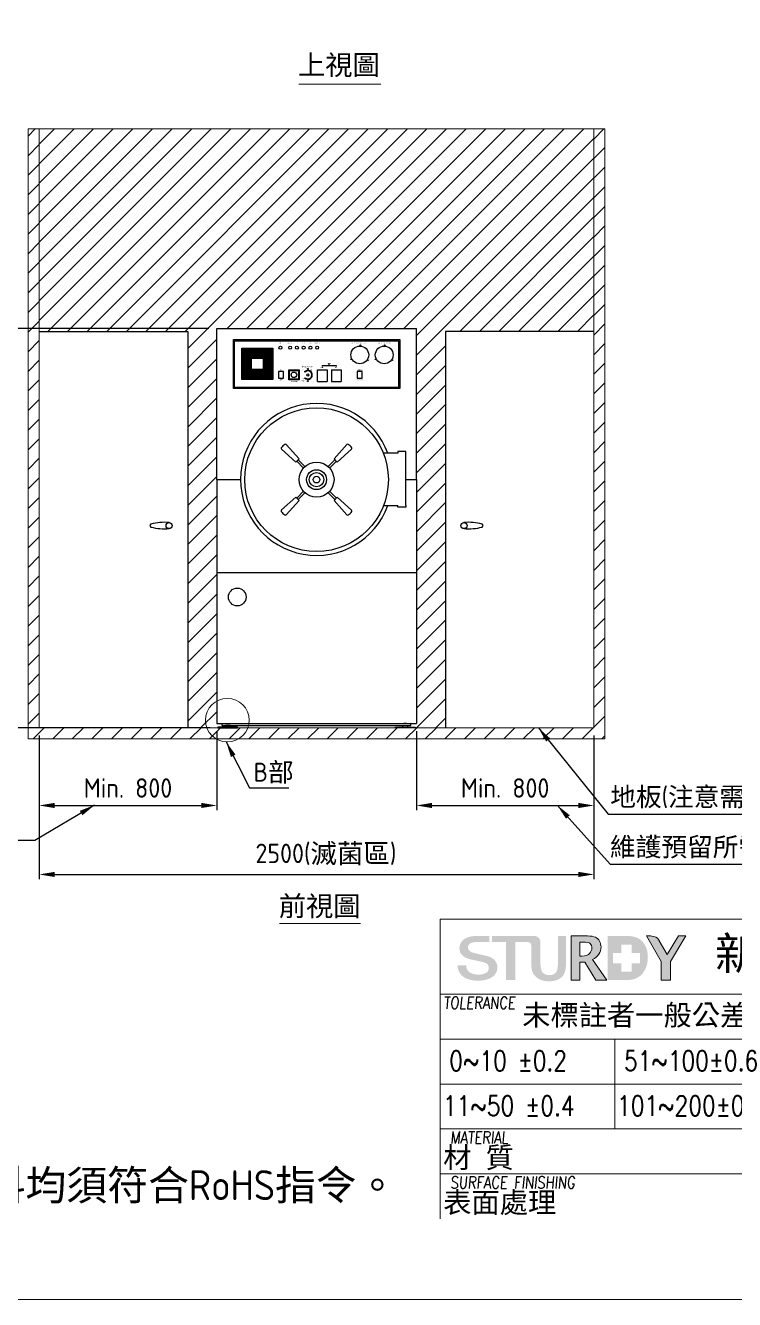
# Model space of a CAD drawing. Header units: millimetres. Extents: x -189900 to -176715, y -7867 to 1403.
# Drawn here: x -184754 to -181558, y -7867 to -2124 of the extents above; entities that cross this region are included whole.
import ezdxf

# ---------------------------------------------------------------- set-up
doc = ezdxf.new("R2010")
doc.units = ezdxf.units.MM
doc.header["$MEASUREMENT"] = 0
doc.linetypes.add('HIDDEN', pattern=[9.525, 6.35, -3.175])
doc.layers.get('0').update_dxf_attribs({"lineweight": 25})
for name, color, linetype, lineweight in [('D', 3, 'Continuous', 13), ('F', 7, 'Continuous', 15), ('H', 2, 'HIDDEN', 15), ('S', 4, 'Continuous', 15)]:
    doc.layers.add(name, color=color, linetype=linetype, lineweight=lineweight)
doc.styles.get("Standard").update_dxf_attribs({"font": 'KAIU.TTF'})
doc.styles.add('STU25', font='isocp2.shx')
doc.styles.add('Text', font='romans.shx', dxfattribs={"width": 0.8, "oblique": 10})
doc.dimstyles.new('STU25', dxfattribs={"dimscale": 35, "dimtxt": 2.5, "dimasz": 2, "dimexe": 0.6, "dimexo": 1, "dimgap": 1, "dimtad": 1, "dimdsep": 46, "dimtxsty": 'STU25', "dimcen": 2, "dimazin": 2, "dimtfac": 1, "dimtmove": 0, "dimatfit": 3, "dimfxl": 0, "dimtolj": 1, "dimtzin": 0, "dimarcsym": 0})
doc.dimstyles.new('STU25$7', dxfattribs={"dimscale": 35, "dimtxt": 2.5, "dimasz": 2, "dimexe": 1.25, "dimexo": 0.625, "dimgap": 1, "dimtad": 0, "dimdec": 4, "dimdsep": 46, "dimtxsty": 'STU25', "dimcen": 2.5, "dimazin": 2, "dimtfac": 1, "dimtdec": 4, "dimtmove": 0, "dimatfit": 3, "dimfxl": 0, "dimtolj": 1, "dimtzin": 0, "dimarcsym": 0})

# ---------------------------------------------------------------- blocks, each defined once
blk = doc.blocks.new('*D3')
at = {"layer": 'D', "color": 0, "lineweight": -2}
for p, q in [((-184691.8, -5325), (-184691.8, -5971.9)), ((-182191.8, -5325), (-182191.8, -5971.9)), ((-184621.8, -5950.9), (-182261.8, -5950.9))]:
    blk.add_line(p, q, dxfattribs=at)
at = {"layer": 'D', "color": 0}
for points in [[(-184621.8, -5939.2), (-184621.8, -5962.5), (-184691.8, -5950.9)], [(-182261.8, -5962.5), (-182261.8, -5939.2), (-182191.8, -5950.9)]]:
    blk.add_solid(points, dxfattribs=at)
at = {"layer": 'Defpoints', "color": 0}
for p in [(-184691.8, -5290), (-182191.8, -5290), (-182191.8, -5950.9)]:
    blk.add_point(p, dxfattribs=at)
at = {"layer": 'D', "color": 0, "insert": (-183399.4, -5860.8), "char_height": 87.5, "attachment_point": 5, "style": 'STU25'}
blk.add_mtext('\\A1;2500({\\f標楷體|b0|i0|c136|p65;滅菌區})', dxfattribs=at)
blk = doc.blocks.new('*D5')
at = {"layer": 'D', "color": 0, "lineweight": -2}
for p, q in [((-184691.8, -5325), (-184691.8, -5661)), ((-183891.8, -5305), (-183891.8, -5661)), ((-184621.8, -5640), (-183961.8, -5640))]:
    blk.add_line(p, q, dxfattribs=at)
at = {"layer": 'D', "color": 0}
for points in [[(-184621.8, -5628.3), (-184621.8, -5651.6), (-184691.8, -5640)], [(-183961.8, -5651.6), (-183961.8, -5628.3), (-183891.8, -5640)]]:
    blk.add_solid(points, dxfattribs=at)
at = {"layer": 'Defpoints', "color": 0}
for p in [(-183891.8, -5270), (-184691.8, -5290), (-183891.8, -5640)]:
    blk.add_point(p, dxfattribs=at)
at = {"layer": 'D', "color": 0, "insert": (-184291.8, -5561.2), "char_height": 87.5, "attachment_point": 5, "style": 'STU25'}
blk.add_mtext('\\A1;Min. 800', dxfattribs=at)
blk = doc.blocks.new('*D6')
at = {"layer": 'D', "color": 0, "lineweight": -2}
for p, q in [((-182991.8, -5305), (-182991.8, -5661)), ((-182191.8, -5325), (-182191.8, -5661)), ((-182921.8, -5640), (-182261.8, -5640))]:
    blk.add_line(p, q, dxfattribs=at)
at = {"layer": 'D', "color": 0}
for points in [[(-182921.8, -5628.3), (-182921.8, -5651.6), (-182991.8, -5640)], [(-182261.8, -5651.6), (-182261.8, -5628.3), (-182191.8, -5640)]]:
    blk.add_solid(points, dxfattribs=at)
at = {"layer": 'Defpoints', "color": 0}
for p in [(-182991.8, -5270), (-182191.8, -5290), (-182191.8, -5640)]:
    blk.add_point(p, dxfattribs=at)
at = {"layer": 'D', "color": 0, "insert": (-182591.8, -5561.2), "char_height": 87.5, "attachment_point": 5, "style": 'STU25'}
blk.add_mtext('\\A1;Min. 800', dxfattribs=at)
blk = doc.blocks.new('*D7')
at = {"layer": 'D', "color": 0, "lineweight": -2}
for p, q in [((-183926.8, -3490), (-184894.9, -3490)), ((-184873.9, -3560), (-184873.9, -5220)), ((-183921.3, -5290), (-184894.9, -5290))]:
    blk.add_line(p, q, dxfattribs=at)
at = {"layer": 'D', "color": 0}
for points in [[(-184862.3, -3560), (-184885.6, -3560), (-184873.9, -3490)], [(-184885.6, -5220), (-184862.3, -5220), (-184873.9, -5290)]]:
    blk.add_solid(points, dxfattribs=at)
at = {"layer": 'Defpoints', "color": 0}
for p in [(-183891.8, -3490), (-184873.9, -5290), (-183886.3, -5290)]:
    blk.add_point(p, dxfattribs=at)
at = {"layer": 'D', "color": 0, "insert": (-184952.7, -4390), "char_height": 87.5, "attachment_point": 5, "rotation": 90, "style": 'STU25'}
blk.add_mtext('\\A1;1800', dxfattribs=at)
blk = doc.blocks.new('新駿LOGO')
at = {"layer": 'F'}
h = blk.add_hatch(color=256, dxfattribs=at)
edge = h.paths.add_edge_path()
edge.add_spline(control_points=[(-529.05, -442.14), (-529.05, -442.31), (-529.02, -442.45), (-528.95, -442.56), (-528.89, -442.68), (-528.8, -442.78), (-528.69, -442.85), (-528.57, -442.93), (-528.44, -442.98), (-528.29, -443.01), (-528.15, -443.05), (-527.99, -443.07), (-527.81, -443.07), (-527.62, -443.07), (-527.47, -443.05), (-527.33, -443.01), (-527.2, -442.97), (-527.09, -442.92), (-527.01, -442.86), (-526.93, -442.8), (-526.87, -442.73), (-526.83, -442.65), (-526.8, -442.57), (-526.78, -442.49), (-526.78, -442.41), (-526.78, -442.25), (-526.82, -442.13), (-526.91, -442.05), (-526.99, -441.97), (-527.08, -441.91), (-527.18, -441.88), (-527.36, -441.83), (-527.56, -441.77), (-527.79, -441.72), (-528.02, -441.67), (-528.3, -441.61), (-528.64, -441.53), (-528.85, -441.48), (-529.02, -441.41), (-529.16, -441.34), (-529.3, -441.26), (-529.41, -441.17), (-529.5, -441.07), (-529.58, -440.98), (-529.64, -440.87), (-529.67, -440.77), (-529.7, -440.66), (-529.72, -440.55), (-529.72, -440.43), (-529.72, -440.22), (-529.67, -440.03), (-529.57, -439.87), (-529.46, -439.71), (-529.33, -439.58), (-529.16, -439.47), (-528.99, -439.37), (-528.85, -439.31), (-528.64, -439.26), (-528.43, -439.21), (-528.13, -439.2), (-527.91, -439.2), (-527.66, -439.2), (-526.73, -439.2), (-526.73, -439.2), (-526.73, -439.2), (-526.73, -439.81), (-526.73, -439.81), (-526.73, -439.81), (-528.14, -439.8), (-528.28, -439.83), (-528.39, -439.85), (-528.48, -439.86), (-528.56, -439.9), (-528.65, -439.94), (-528.72, -440), (-528.78, -440.07), (-528.84, -440.14), (-528.87, -440.23), (-528.87, -440.34), (-528.87, -440.5), (-528.81, -440.62), (-528.7, -440.7), (-528.6, -440.79), (-528.46, -440.85), (-528.28, -440.9), (-528.27, -440.9), (-528.19, -440.92), (-528.07, -440.95), (-527.94, -440.98), (-527.8, -441.01), (-527.65, -441.05), (-527.49, -441.09), (-527.34, -441.12), (-527.19, -441.16), (-527.04, -441.19), (-526.94, -441.21), (-526.87, -441.23), (-526.71, -441.27), (-526.58, -441.34), (-526.46, -441.41), (-526.34, -441.49), (-526.24, -441.58), (-526.16, -441.67), (-526.08, -441.77), (-526.02, -441.88), (-525.98, -441.99), (-525.94, -442.1), (-525.92, -442.22), (-525.92, -442.33), (-525.92, -442.57), (-525.98, -442.78), (-526.09, -442.95), (-526.2, -443.12), (-526.35, -443.26), (-526.53, -443.37), (-526.71, -443.48), (-526.92, -443.55), (-527.15, -443.61), (-527.39, -443.66), (-527.62, -443.68), (-527.87, -443.68), (-528.14, -443.68), (-528.41, -443.65), (-528.65, -443.59), (-528.9, -443.53), (-529.11, -443.44), (-529.3, -443.31), (-529.48, -443.19), (-529.63, -443.03), (-529.74, -442.83), (-529.84, -442.64), (-529.9, -442.41), (-529.91, -442.14), (-529.91, -442.14), (-529.05, -442.14), (-529.05, -442.14)], knot_values=[0, 0, 0, 0, 1, 1, 1, 2, 2, 2, 3, 3, 3, 4, 4, 4, 5, 5, 5, 6, 6, 6, 7, 7, 7, 8, 8, 8, 9, 9, 9, 10, 10, 10, 11, 11, 11, 12, 12, 12, 13, 13, 13, 14, 14, 14, 15, 15, 15, 16, 16, 16, 17, 17, 17, 18, 18, 18, 19, 19, 19, 20, 20, 20, 21, 21, 21, 22, 22, 22, 23, 23, 23, 24, 24, 24, 25, 25, 25, 26, 26, 26, 27, 27, 27, 28, 28, 28, 29, 29, 29, 30, 30, 30, 31, 31, 31, 32, 32, 32, 33, 33, 33, 34, 34, 34, 35, 35, 35, 36, 36, 36, 37, 37, 37, 38, 38, 38, 39, 39, 39, 40, 40, 40, 41, 41, 41, 42, 42, 42, 43, 43, 43, 44, 44, 44, 45, 45, 45, 45], degree=3, periodic=0)
edge = h.paths.add_edge_path()
edge.add_spline(control_points=[(-522.53, -440.14), (-522.54, -440.04), (-522.57, -439.94), (-522.63, -439.9), (-522.77, -439.79), (-522.9, -439.81), (-522.9, -439.81), (-522.9, -439.81), (-523.02, -439.81), (-523.02, -439.81), (-523.02, -439.81), (-524.14, -439.81), (-524.14, -439.81), (-524.14, -439.81), (-524.14, -443.62), (-524.14, -443.62), (-524.14, -443.62), (-525.06, -443.62), (-525.06, -443.62), (-525.06, -443.62), (-525.06, -439.81), (-525.06, -439.81), (-525.06, -439.81), (-526.47, -439.81), (-526.47, -439.81), (-526.47, -439.81), (-526.47, -439.2), (-526.47, -439.2), (-526.47, -439.2), (-522.39, -439.2), (-522.39, -439.2)], knot_values=[5.578051, 5.578051, 5.578051, 5.578051, 6, 6, 6, 7, 7, 7, 8, 8, 8, 9, 9, 9, 10, 10, 10, 11, 11, 11, 12, 12, 12, 13, 13, 13, 14, 14, 14, 15, 15, 15, 15], degree=3, periodic=0)
edge.add_spline(control_points=[(-522.4, -439.2), (-522.31, -439.2), (-522.22, -439.2), (-522.22, -439.2), (-522.22, -439.2), (-521.96, -439.19), (-521.76, -439.41), (-521.58, -439.61), (-521.61, -439.85), (-521.61, -439.85), (-521.61, -439.85), (-521.61, -441.92), (-521.61, -441.92), (-521.61, -442.41), (-521.52, -442.73), (-521.36, -442.89), (-521.19, -443.05), (-520.97, -443.13), (-520.71, -443.13), (-520.45, -443.13), (-520.24, -443.05), (-520.09, -442.89), (-519.93, -442.74), (-519.86, -442.43), (-519.86, -441.98), (-519.86, -441.98), (-519.86, -439.2), (-519.86, -439.2), (-519.86, -439.2), (-519.05, -439.2), (-519.05, -439.2), (-519.05, -439.2), (-519.05, -441.92), (-519.05, -441.92), (-519.05, -442.43), (-519.12, -442.8), (-519.25, -443.02), (-519.38, -443.24), (-519.56, -443.42), (-519.8, -443.54), (-520.05, -443.67), (-520.35, -443.74), (-520.73, -443.74), (-521.09, -443.74), (-521.41, -443.68), (-521.67, -443.56), (-521.93, -443.44), (-522.14, -443.26), (-522.3, -443.03), (-522.45, -442.8), (-522.53, -442.42), (-522.53, -441.91), (-522.53, -441.91), (-522.53, -440.92), (-522.53, -440.14)], knot_values=[0.44538, 0.44538, 0.44538, 0.44538, 1, 1, 1, 2, 2, 2, 3, 3, 3, 4, 4, 4, 5, 5, 5, 6, 6, 6, 7, 7, 7, 8, 8, 8, 9, 9, 9, 10, 10, 10, 11, 11, 11, 12, 12, 12, 13, 13, 13, 14, 14, 14, 15, 15, 15, 16, 16, 16, 17, 17, 17, 17.603917, 17.603917, 17.603917, 17.603917], degree=3, periodic=0)
h = blk.add_hatch(color=256, dxfattribs=at)
edge = h.paths.add_edge_path()
edge.add_spline(control_points=[(-526.47, -439.2), (-526.47, -439.2), (-526.47, -439.81), (-526.47, -439.81)], knot_values=[-14, -14, -14, -14, -13, -13, -13, -13], degree=3, periodic=0)
edge.add_spline(control_points=[(-526.47, -439.81), (-526.47, -439.81), (-525.06, -439.81), (-525.06, -439.81)], knot_values=[-13, -13, -13, -13, -12, -12, -12, -12], degree=3, periodic=0)
edge.add_spline(control_points=[(-525.06, -439.81), (-525.06, -439.81), (-525.06, -443.62), (-525.06, -443.62)], knot_values=[-12, -12, -12, -12, -11, -11, -11, -11], degree=3, periodic=0)
edge.add_spline(control_points=[(-525.06, -443.62), (-525.06, -443.62), (-524.14, -443.62), (-524.14, -443.62)], knot_values=[-11, -11, -11, -11, -10, -10, -10, -10], degree=3, periodic=0)
edge.add_spline(control_points=[(-524.14, -443.62), (-524.14, -443.62), (-524.14, -439.81), (-524.14, -439.81)], knot_values=[-10, -10, -10, -10, -9, -9, -9, -9], degree=3, periodic=0)
edge.add_spline(control_points=[(-524.14, -439.81), (-524.14, -439.81), (-523.02, -439.81), (-523.02, -439.81)], knot_values=[-9, -9, -9, -9, -8, -8, -8, -8], degree=3, periodic=0)
edge.add_spline(control_points=[(-523.02, -439.81), (-523.02, -439.81), (-522.9, -439.81), (-522.9, -439.81)], knot_values=[-8, -8, -8, -8, -7, -7, -7, -7], degree=3, periodic=0)
edge.add_spline(control_points=[(-522.9, -439.81), (-522.9, -439.81), (-522.77, -439.79), (-522.63, -439.9)], knot_values=[-7, -7, -7, -7, -6, -6, -6, -6], degree=3, periodic=0)
edge.add_spline(control_points=[(-522.63, -439.9), (-522.57, -439.94), (-522.54, -440.04), (-522.53, -440.14)], knot_values=[-6, -6, -6, -6, -5.578051, -5.578051, -5.578051, -5.578051], degree=3, periodic=0)
edge.add_spline(control_points=[(-522.53, -440.14), (-522.53, -440.92), (-522.53, -441.91), (-522.53, -441.91)], knot_values=[-17.603917, -17.603917, -17.603917, -17.603917, -17, -17, -17, -17], degree=3, periodic=0)
edge.add_spline(control_points=[(-522.53, -441.91), (-522.53, -442.42), (-522.45, -442.8), (-522.3, -443.03)], knot_values=[-17, -17, -17, -17, -16, -16, -16, -16], degree=3, periodic=0)
edge.add_spline(control_points=[(-522.3, -443.03), (-522.14, -443.26), (-521.93, -443.44), (-521.67, -443.56)], knot_values=[-16, -16, -16, -16, -15, -15, -15, -15], degree=3, periodic=0)
edge.add_spline(control_points=[(-521.67, -443.56), (-521.41, -443.68), (-521.09, -443.74), (-520.73, -443.74)], knot_values=[-15, -15, -15, -15, -14, -14, -14, -14], degree=3, periodic=0)
edge.add_spline(control_points=[(-520.73, -443.74), (-520.35, -443.74), (-520.05, -443.67), (-519.8, -443.54)], knot_values=[-14, -14, -14, -14, -13, -13, -13, -13], degree=3, periodic=0)
edge.add_spline(control_points=[(-519.8, -443.54), (-519.56, -443.42), (-519.38, -443.24), (-519.25, -443.02)], knot_values=[-13, -13, -13, -13, -12, -12, -12, -12], degree=3, periodic=0)
edge.add_spline(control_points=[(-519.25, -443.02), (-519.12, -442.8), (-519.05, -442.43), (-519.05, -441.92)], knot_values=[-12, -12, -12, -12, -11, -11, -11, -11], degree=3, periodic=0)
edge.add_spline(control_points=[(-519.05, -441.92), (-519.05, -441.92), (-519.05, -439.2), (-519.05, -439.2)], knot_values=[-11, -11, -11, -11, -10, -10, -10, -10], degree=3, periodic=0)
edge.add_spline(control_points=[(-519.05, -439.2), (-519.05, -439.2), (-519.86, -439.2), (-519.86, -439.2)], knot_values=[-10, -10, -10, -10, -9, -9, -9, -9], degree=3, periodic=0)
edge.add_spline(control_points=[(-519.86, -439.2), (-519.86, -439.2), (-519.86, -441.98), (-519.86, -441.98)], knot_values=[-9, -9, -9, -9, -8, -8, -8, -8], degree=3, periodic=0)
edge.add_spline(control_points=[(-519.86, -441.98), (-519.86, -442.43), (-519.93, -442.74), (-520.09, -442.89)], knot_values=[-8, -8, -8, -8, -7, -7, -7, -7], degree=3, periodic=0)
edge.add_spline(control_points=[(-520.09, -442.89), (-520.24, -443.05), (-520.45, -443.13), (-520.71, -443.13)], knot_values=[-7, -7, -7, -7, -6, -6, -6, -6], degree=3, periodic=0)
edge.add_spline(control_points=[(-520.71, -443.13), (-520.97, -443.13), (-521.19, -443.05), (-521.36, -442.89)], knot_values=[-6, -6, -6, -6, -5, -5, -5, -5], degree=3, periodic=0)
edge.add_spline(control_points=[(-521.36, -442.89), (-521.52, -442.73), (-521.61, -442.41), (-521.61, -441.92)], knot_values=[-5, -5, -5, -5, -4, -4, -4, -4], degree=3, periodic=0)
edge.add_spline(control_points=[(-521.61, -441.92), (-521.61, -441.92), (-521.61, -439.85), (-521.61, -439.85)], knot_values=[-4, -4, -4, -4, -3, -3, -3, -3], degree=3, periodic=0)
edge.add_spline(control_points=[(-521.61, -439.85), (-521.61, -439.85), (-521.61, -439.85), (-521.61, -439.85)], knot_values=[-3, -3, -3, -3, -2.999949, -2.999949, -2.999949, -2.999949], degree=3, periodic=0)
edge.add_spline(control_points=[(-521.61, -439.85), (-521.61, -439.85), (-521.58, -439.61), (-521.76, -439.41)], knot_values=[-2.999949, -2.999949, -2.999949, -2.999949, -2, -2, -2, -2], degree=3, periodic=0)
edge.add_spline(control_points=[(-521.76, -439.41), (-521.96, -439.19), (-522.22, -439.2), (-522.22, -439.2)], knot_values=[-2, -2, -2, -2, -1, -1, -1, -1], degree=3, periodic=0)
edge.add_spline(control_points=[(-522.22, -439.2), (-522.22, -439.2), (-526.47, -439.2), (-526.47, -439.2)], knot_values=[-15, -15, -15, -15, -14, -14, -14, -14], degree=3, periodic=0)
h = blk.add_hatch(color=256, dxfattribs=at)
edge = h.paths.add_edge_path()
edge.add_spline(control_points=[(-518.54, -443.62), (-518.54, -443.62), (-518.54, -439.2), (-518.54, -439.2), (-518.54, -439.2), (-516.88, -439.2), (-516.88, -439.2), (-516.55, -439.2), (-516.29, -439.25), (-516.11, -439.33), (-515.93, -439.41), (-515.79, -439.54), (-515.69, -439.72), (-515.59, -439.89), (-515.54, -440.08), (-515.54, -440.3), (-515.54, -440.56), (-515.61, -440.8), (-515.76, -441.03), (-515.91, -441.26), (-516.12, -441.44), (-516.39, -441.56), (-516.39, -441.56), (-514.95, -443.62), (-514.95, -443.62), (-514.95, -443.62), (-516.07, -443.62), (-516.07, -443.62), (-516.07, -443.62), (-517.17, -441.81), (-517.17, -441.81), (-517.17, -441.81), (-517.67, -441.81), (-517.67, -441.81), (-517.67, -441.81), (-517.67, -443.62), (-517.67, -443.62), (-517.67, -443.62), (-518.54, -443.62), (-518.54, -443.62)], knot_values=[0, 0, 0, 0, 1, 1, 1, 2, 2, 2, 3, 3, 3, 4, 4, 4, 5, 5, 5, 6, 6, 6, 7, 7, 7, 8, 8, 8, 9, 9, 9, 10, 10, 10, 11, 11, 11, 12, 12, 12, 13, 13, 13, 13], degree=3, periodic=1)
edge = h.paths.add_edge_path(flags=16)
edge.add_spline(control_points=[(-517.67, -441.21), (-517.67, -441.21), (-517.46, -441.21), (-517.46, -441.21), (-517.08, -441.21), (-516.82, -441.13), (-516.68, -440.96), (-516.53, -440.8), (-516.46, -440.61), (-516.46, -440.4), (-516.46, -440.22), (-516.52, -440.08), (-516.63, -439.97), (-516.75, -439.86), (-516.99, -439.81), (-517.35, -439.81), (-517.35, -439.81), (-517.67, -439.81), (-517.67, -439.81), (-517.67, -439.81), (-517.67, -441.21), (-517.67, -441.21)], knot_values=[0, 0, 0, 0, 1, 1, 1, 2, 2, 2, 3, 3, 3, 4, 4, 4, 5, 5, 5, 6, 6, 6, 7, 7, 7, 7], degree=3, periodic=1)
h = blk.add_hatch(color=256, dxfattribs=at)
edge = h.paths.add_edge_path()
edge.add_spline(control_points=[(-514.87, -443.62), (-514.87, -443.62), (-513.05, -443.62), (-513.05, -443.62)], knot_values=[-9, -9, -9, -9, -8, -8, -8, -8], degree=3, periodic=0)
edge.add_spline(control_points=[(-513.05, -443.62), (-512.51, -443.62), (-512.09, -443.52), (-511.79, -443.32)], knot_values=[-8, -8, -8, -8, -7, -7, -7, -7], degree=3, periodic=0)
edge.add_spline(control_points=[(-511.79, -443.32), (-511.48, -443.12), (-511.25, -442.85), (-511.09, -442.5)], knot_values=[-7, -7, -7, -7, -6, -6, -6, -6], degree=3, periodic=0)
edge.add_spline(control_points=[(-511.09, -442.5), (-510.93, -442.15), (-510.85, -441.76), (-510.85, -441.32)], knot_values=[-6, -6, -6, -6, -5, -5, -5, -5], degree=3, periodic=0)
edge.add_spline(control_points=[(-510.85, -441.32), (-510.85, -440.87), (-510.93, -440.49), (-511.1, -440.17)], knot_values=[-5, -5, -5, -5, -4, -4, -4, -4], degree=3, periodic=0)
edge.add_spline(control_points=[(-511.1, -440.17), (-511.27, -439.85), (-511.49, -439.61), (-511.78, -439.45)], knot_values=[-4, -4, -4, -4, -3, -3, -3, -3], degree=3, periodic=0)
edge.add_spline(control_points=[(-511.78, -439.45), (-512.06, -439.29), (-512.46, -439.2), (-512.97, -439.2)], knot_values=[-3, -3, -3, -3, -2, -2, -2, -2], degree=3, periodic=0)
edge.add_spline(control_points=[(-512.97, -439.2), (-512.97, -439.2), (-514.87, -439.2), (-514.87, -439.2)], knot_values=[-2, -2, -2, -2, -1, -1, -1, -1], degree=3, periodic=0)
edge.add_spline(control_points=[(-514.87, -439.2), (-514.87, -439.2), (-514.87, -443.62), (-514.87, -443.62)], knot_values=[-1, -1, -1, -1, 0, 0, 0, 0], degree=3, periodic=0)
h.paths.add_polyline_path([(-514.34, -441.95), (-514.34, -440.92), (-513.51, -440.92), (-513.51, -440.07), (-512.48, -440.07), (-512.48, -440.92), (-511.64, -440.92), (-511.64, -441.95), (-512.48, -441.95), (-512.48, -442.77), (-513.51, -442.77), (-513.51, -441.95)], flags=16)
h = blk.add_hatch(color=256, dxfattribs=at)
edge = h.paths.add_edge_path()
edge.add_spline(control_points=[(-509.51, -443.62), (-509.51, -443.62), (-509.51, -441.77), (-509.51, -441.77), (-509.51, -441.77), (-511, -439.2), (-511, -439.2), (-511, -439.2), (-510.64, -439.2), (-510.64, -439.2), (-510.64, -439.2), (-510.3, -439.19), (-510.04, -439.32), (-509.79, -439.45), (-509.71, -439.68), (-509.71, -439.68), (-509.71, -439.68), (-508.9, -441.07), (-508.9, -441.07), (-508.9, -441.07), (-507.78, -439.2), (-507.78, -439.2), (-507.78, -439.2), (-507.05, -439.2), (-507.05, -439.2), (-507.05, -439.2), (-508.59, -441.77), (-508.59, -441.77), (-508.59, -441.77), (-508.59, -443.62), (-508.59, -443.62), (-508.59, -443.62), (-509.51, -443.62), (-509.51, -443.62)], knot_values=[0, 0, 0, 0, 1, 1, 1, 2, 2, 2, 3, 3, 3, 4, 4, 4, 5, 5, 5, 6, 6, 6, 7, 7, 7, 8, 8, 8, 9, 9, 9, 10, 10, 10, 11, 11, 11, 11], degree=3, periodic=1)
at = {"layer": 'F', "lineweight": 0}
for points, knots in [([(-518.54, -443.62), (-518.54, -443.62), (-518.54, -439.2), (-518.54, -439.2), (-518.54, -439.2), (-516.88, -439.2), (-516.88, -439.2), (-516.55, -439.2), (-516.29, -439.25), (-516.11, -439.33), (-515.93, -439.41), (-515.79, -439.54), (-515.69, -439.72), (-515.59, -439.89), (-515.54, -440.08), (-515.54, -440.3), (-515.54, -440.56), (-515.61, -440.8), (-515.76, -441.03), (-515.91, -441.26), (-516.12, -441.44), (-516.39, -441.56), (-516.39, -441.56), (-514.95, -443.62), (-514.95, -443.62), (-514.95, -443.62), (-516.07, -443.62), (-516.07, -443.62), (-516.07, -443.62), (-517.17, -441.81), (-517.17, -441.81), (-517.17, -441.81), (-517.67, -441.81), (-517.67, -441.81), (-517.67, -441.81), (-517.67, -443.62), (-517.67, -443.62), (-517.67, -443.62), (-518.54, -443.62), (-518.54, -443.62)], [0, 0, 0, 0, 1, 1, 1, 2, 2, 2, 3, 3, 3, 4, 4, 4, 5, 5, 5, 6, 6, 6, 7, 7, 7, 8, 8, 8, 9, 9, 9, 10, 10, 10, 11, 11, 11, 12, 12, 12, 13, 13, 13, 13]), ([(-517.67, -441.21), (-517.67, -441.21), (-517.46, -441.21), (-517.46, -441.21), (-517.08, -441.21), (-516.82, -441.13), (-516.68, -440.96), (-516.53, -440.8), (-516.46, -440.61), (-516.46, -440.4), (-516.46, -440.22), (-516.52, -440.08), (-516.63, -439.97), (-516.75, -439.86), (-516.99, -439.81), (-517.35, -439.81), (-517.35, -439.81), (-517.67, -439.81), (-517.67, -439.81), (-517.67, -439.81), (-517.67, -441.21), (-517.67, -441.21)], [0, 0, 0, 0, 1, 1, 1, 2, 2, 2, 3, 3, 3, 4, 4, 4, 5, 5, 5, 6, 6, 6, 7, 7, 7, 7]), ([(-509.51, -443.62), (-509.51, -443.62), (-509.51, -441.77), (-509.51, -441.77), (-509.51, -441.77), (-511, -439.2), (-511, -439.2), (-511, -439.2), (-510.64, -439.2), (-510.64, -439.2), (-510.64, -439.2), (-510.3, -439.19), (-510.04, -439.32), (-509.79, -439.45), (-509.71, -439.68), (-509.71, -439.68), (-509.71, -439.68), (-508.9, -441.07), (-508.9, -441.07), (-508.9, -441.07), (-507.78, -439.2), (-507.78, -439.2), (-507.78, -439.2), (-507.05, -439.2), (-507.05, -439.2), (-507.05, -439.2), (-508.59, -441.77), (-508.59, -441.77), (-508.59, -441.77), (-508.59, -443.62), (-508.59, -443.62), (-508.59, -443.62), (-509.51, -443.62), (-509.51, -443.62)], [0, 0, 0, 0, 1, 1, 1, 2, 2, 2, 3, 3, 3, 4, 4, 4, 5, 5, 5, 6, 6, 6, 7, 7, 7, 8, 8, 8, 9, 9, 9, 10, 10, 10, 11, 11, 11, 11])]:
    blk.add_open_spline(points, degree=3, knots=knots, dxfattribs=at)
at = {"attachment_point": 1, "style": 'STU25'}
for s, insert, char_height in [('{\\f標楷體|b0|i0|c136|p65;新駿實業股份有限公司}', (-504.12, -439.33), 3.25), ('{\\f標楷體|b0|i0|c136|p65;STURDY\\H0.9667x; \\H1.034x;INDUSTRIAL CO.,LTD.}', (-455.51, -439.78), 3)]:
    blk.add_mtext(s, dxfattribs=dict(at, insert=insert, char_height=char_height))
blk = doc.blocks.new('H421')
at = {"layer": 'F', "color": 7}
for p, q in [((155.91, 38.09), (286.91, 38.09)), ((211.36, 38.09), (286.91, 38.09)), ((155.91, 30.59), (286.91, 30.59)), ((192.41, 30.59), (192.41, 17.09)), ((242.66, 30.59), (242.66, 17.09)), ((257.41, 30.59), (257.41, 17.09)), ((272.16, 30.59), (272.16, 17.09)), ((155.91, 26.09), (227.91, 26.09)), ((173.41, 26.09), (173.41, 17.09)), ((211.41, 26.09), (211.41, 17.09)), ((155.91, 8.09), (155.91, 24.09)), ((155.91, 21.59), (286.91, 21.59)), ((214.91, 21.59), (286.91, 21.59)), ((227.91, 21.59), (286.91, 21.59)), ((155.91, 17.09), (286.91, 17.09)), ((211.41, 17.09), (211.41, 12.59)), ((227.91, 17.09), (227.91, 8.09)), ((286.91, 12.59), (155.91, 12.59))]:
    blk.add_line(p, q, dxfattribs=at)
at = {"layer": 'F'}
for p, q in [((155.91, 38.09), (155.91, 17.09)), ((227.91, 30.59), (227.91, 17.09)), ((155.91, 24.09), (155.91, 16.09)), ((155.91, 17.09), (155.91, 8.09)), ((192.41, 17.09), (192.41, 8.09))]:
    blk.add_line(p, q, dxfattribs=at)
at = {"layer": 'F', "color": 0}
for p, q in [((220.66, 21.32), (220.66, 20.14)), ((223.77, 20.14), (227.5, 20.92)), ((227.5, 20.92), (227.5, 17.84)), ((218.72, 19.38), (219.89, 19.38)), ((220.27, 19.38), (221.04, 19.38)), ((220.66, 19.77), (220.66, 19)), ((221.42, 19.38), (222.57, 19.38)), ((223.49, 19.38), (224.81, 19.38)), ((223.77, 20.14), (223.77, 18.62)), ((225.34, 19.38), (225.81, 19.38)), ((226.31, 19.38), (228.03, 19.38)), ((220.66, 18.62), (220.66, 17.45)), ((223.77, 18.62), (227.5, 17.84))]:
    blk.add_line(p, q, dxfattribs=at)
for radius in [1.54, 0.762]:
    blk.add_circle((220.66, 19.38), radius, dxfattribs=at)
blk.add_blockref('新駿LOGO', (687.56, 475.62))
at = {"layer": 'F', "color": 1, "lineweight": 15, "style": 'Text', "oblique": 5, "width": 0.8}
for s, height, p in [('TOLERANCE', 1.2, (156.23, 29.13)), ('DESIGNED', 1.2, (228.57, 29.01)), ('DRAWN', 1.245, (243.23, 29.03)), ('VERIFIED', 1.2, (257.72, 29.09)), ('APPROVED', 1.2, (272.5, 29.06)), ('VIEWPOINT', 1.2, (211.83, 20.13)), ('MATERIAL', 1.2, (156.92, 15.63)), ('SCALE', 1.2, (193.44, 15.63)), ('UNIT', 1.2, (212.42, 15.63)), ('NAME', 1.2, (229.41, 15.63)), ('SURFACE FINISHING', 1.2, (156.92, 11.13)), ('MODEL NO.', 1.2, (193.44, 11.13)), ('DWG.NO.', 1.2, (229.41, 11.13))]:
    blk.add_text(s, height=height, dxfattribs=at).set_placement(p)
at = {"layer": 'F', "lineweight": -3}
for s, height, p in [('未標註者一般公差表', 2.076, (164.12, 27.45)), ('未標示之圓角為R1導角為C1', 2.0757, (192.54, 27.58)), ('設計:', 2.076, (228.54, 26.61)), ('繪圖:', 2.076, (243.32, 26.66)), ('校核:', 2.076, (257.59, 26.57)), ('核准:', 2.076, (272.41, 26.52)), ('視角', 2.076, (211.71, 17.69)), ('材 質', 2.076, (156.21, 13.19)), ('比例', 2.076, (192.73, 13.19)), ('單位', 2.076, (211.71, 13.19)), ('圖 名', 2.076, (228.7, 13.19)), ('表面處理', 2.076, (156.21, 8.69)), ('代表機種', 2.076, (192.73, 8.69)), ('圖 號', 2.076, (228.7, 8.69))]:
    blk.add_text(s, height=height, dxfattribs=at).set_placement(p)
at = {"layer": 'F', "lineweight": 20, "style": 'Text', "width": 0.8}
for s, p in [('0~10 ±0.2', (156.82, 22.91)), ('51~100±0.6', (174.32, 22.91)), ('201~500±1', (192.72, 22.91)), ('ANGLE  ±1%%D', (212.68, 22.91)), ('11~50 ±0.4', (156.2, 18.41)), ('101~200±0.8', (173.63, 18.41)), ('501~X  ±2', (192.72, 18.41))]:
    blk.add_text(s, height=2, dxfattribs=at).set_placement(p)

msp = doc.modelspace()

# ---------------------------------------------------------------- hatches: boundary and pattern name
h = msp.add_hatch(color=256)
h.paths.add_polyline_path([(-183816.846, -3540.03), (-183816.846, -3760.03), (-183066.846, -3760.03), (-183066.846, -3540.03)])
h.paths.add_polyline_path([(-183811.846, -3755.03), (-183811.846, -3545.03), (-183071.846, -3545.03), (-183071.846, -3755.03)], flags=16)
h = msp.add_hatch(color=256)
h.paths.add_polyline_path([(-183520.846, -3675.78), (-183566.846, -3675.78), (-183566.846, -3721.78), (-183520.846, -3721.78)])
h.paths.add_polyline_path([(-183523.846, -3678.78), (-183523.846, -3718.78), (-183563.846, -3718.78), (-183563.846, -3678.78)], flags=16)
h = msp.add_hatch(color=256)
h.paths.add_polyline_path([(-183494.263, -3684.199), (-183495.679, -3682.783, 0.01136804), (-183496.402, -3683.474), (-183493.573, -3686.302, -0.39222709), (-183469.116, -3685.377), (-183468.901, -3682.989, 0.03083087), (-183470.964, -3681.642), (-183470.063, -3679.854, 0.01136804), (-183470.946, -3679.384), (-183471.846, -3681.17, 0.30992327)])
h.paths.add_polyline_path([(-183471.749, -3714.563), (-183471.964, -3716.95, 0.55981906), (-183468.901, -3682.989), (-183469.116, -3685.377, -0.51491666)])
h.paths.add_polyline_path([(-183471.964, -3716.95), (-183471.749, -3714.563, -0.34118458), (-183493.573, -3711.758), (-183496.402, -3714.587, 0.01136804), (-183495.679, -3715.278), (-183494.263, -3713.862, 0.30810322)])
at = {"layer": 'D', "ltscale": 30}
h = msp.add_hatch(dxfattribs=at)
h.set_pattern_fill('ANSI31', color=256, scale=500, style=0)
h.set_pattern_definition([(45, (14695.37, 153), (-44.194174, 44.194174), [])])
h.paths.add_polyline_path([(-184691.846, -3503.095), (-184691.846, -2590.03), (-182191.846, -2590.03), (-182191.846, -3503.095), (-182861.061, -3503.095), (-182861.061, -5290.03), (-182991.846, -5290.03), (-182991.846, -3490.03), (-183891.846, -3490.03), (-183891.846, -5290.03), (-184022.63, -5290.03), (-184022.63, -3503.095)])
at = {"layer": 'H', "ltscale": 5}
h = msp.add_hatch(dxfattribs=at)
h.set_pattern_fill('ANSI31', color=256, scale=500, style=0)
h.set_pattern_definition([(45, (33582.725, 15325.9), (-44.194174, 44.194174), [])])
h.paths.add_polyline_path([(-182141.846, -5340.03), (-182141.846, -2590.03), (-182191.846, -2590.03), (-182191.846, -5290.03), (-184691.846, -5290.03), (-184691.846, -2590.03), (-184741.846, -2590.03), (-184741.846, -5340.03)])
h.paths.add_polyline_path([(-182141.846, -2590.03), (-182191.846, -2590.03)], flags=16)
h.paths.add_polyline_path([(-184741.846, -2590.03), (-184691.846, -2590.03)], flags=16)

# ---------------------------------------------------------------- linework, layer by layer
for p, q in [((-184691.846, -3503.095), (-184022.63, -3503.095)), ((-184022.63, -3503.095), (-184022.63, -5290.03)), ((-183891.846, -4170.03), (-183891.846, -3490.03)), ((-183891.846, -3490.03), (-182991.846, -3490.03)), ((-183891.846, -3490.03), (-182991.846, -3490.03)), ((-183891.846, -4170.03), (-183891.846, -3490.03)), ((-182991.846, -4170.03), (-182991.846, -3490.03)), ((-182991.846, -4170.03), (-182991.846, -3490.03)), ((-182861.061, -3503.095), (-182861.061, -5290.03)), ((-182191.846, -3503.095), (-182861.061, -3503.095)), ((-183811.846, -3545.03), (-183071.846, -3545.03)), ((-183811.846, -3755.03), (-183811.846, -3545.03)), ((-183071.846, -3545.03), (-183071.846, -3755.03)), ((-183778.846, -3579.03), (-183734.846, -3623.03)), ((-183682.846, -3623.03), (-183638.846, -3579.03)), ((-183734.846, -3675.03), (-183778.846, -3719.03)), ((-183682.846, -3675.03), (-183638.846, -3719.03)), ((-183415.846, -3656.03), (-183352.846, -3656.03)), ((-183415.846, -3656.03), (-183415.846, -3661.03)), ((-183385.346, -3656.03), (-183385.346, -3651.03)), ((-183352.846, -3656.03), (-183352.846, -3661.03)), ((-183493.573, -3686.302), (-183496.402, -3683.474)), ((-183493.573, -3711.758), (-183496.402, -3714.587)), ((-183494.263, -3684.199), (-183495.679, -3682.783)), ((-183494.263, -3713.862), (-183495.679, -3715.278)), ((-183471.846, -3681.17), (-183470.946, -3679.384)), ((-183470.964, -3681.642), (-183470.063, -3679.854)), ((-183437.196, -3728.53), (-183437.196, -3676.03)), ((-183437.196, -3676.03), (-183394.496, -3676.03)), ((-183437.196, -3728.53), (-183394.496, -3728.53)), ((-183394.496, -3676.03), (-183394.496, -3728.53)), ((-183374.196, -3676.03), (-183374.196, -3728.53)), ((-183374.196, -3676.03), (-183331.496, -3676.03)), ((-183374.196, -3728.53), (-183331.496, -3728.53)), ((-183331.496, -3676.03), (-183331.496, -3728.53)), ((-183071.846, -3755.03), (-183811.846, -3755.03)), ((-183578.914, -4012.949), (-183520.578, -4077.649)), ((-183363.113, -4077.649), (-183304.777, -4012.949)), ((-183535.427, -4092.498), (-183600.127, -4034.162)), ((-183520.578, -4077.649), (-183535.427, -4092.498)), ((-183348.264, -4092.498), (-183363.113, -4077.649)), ((-183283.564, -4034.162), (-183348.264, -4092.498)), ((-183074.744, -4052.53), (-183140.694, -4052.53)), ((-183074.744, -4045.03), (-183074.744, -4052.53)), ((-183039.744, -4045.03), (-183074.744, -4045.03)), ((-183039.744, -4052.53), (-183039.744, -4045.03)), ((-183039.744, -4287.53), (-183039.744, -4052.53)), ((-183531.361, -4088.432), (-183500.788, -4119.006)), ((-183494.07, -4112.288), (-183524.644, -4081.715)), ((-183359.048, -4081.715), (-183389.621, -4112.288)), ((-183382.904, -4119.006), (-183352.33, -4088.432)), ((-183891.846, -4170.03), (-183891.846, -4590.03)), ((-183891.846, -4170.03), (-183784.346, -4170.03)), ((-183039.744, -4170.03), (-182991.846, -4170.03)), ((-182991.846, -4170.03), (-182991.846, -4590.03)), ((-183599.743, -4307.952), (-183535.427, -4249.962)), ((-183535.427, -4249.962), (-183520.578, -4264.812)), ((-183500.788, -4223.455), (-183531.361, -4254.028)), ((-183524.644, -4260.746), (-183494.07, -4230.172)), ((-183389.621, -4230.172), (-183359.048, -4260.746)), ((-183352.33, -4254.028), (-183382.904, -4223.455)), ((-183363.113, -4264.812), (-183348.264, -4249.962)), ((-183348.264, -4249.962), (-183283.564, -4308.299)), ((-183520.578, -4264.812), (-183578.914, -4329.512)), ((-183305.124, -4329.128), (-183363.113, -4264.812)), ((-183139.759, -4287.53), (-183074.744, -4287.53)), ((-183074.744, -4295.03), (-183074.744, -4287.53)), ((-183039.744, -4295.03), (-183074.744, -4295.03)), ((-183039.744, -4287.53), (-183039.744, -4295.03)), ((-183891.846, -4590.03), (-183891.846, -5270.03)), ((-183891.846, -4590.03), (-182991.846, -4590.03)), ((-183891.846, -4590.03), (-182991.846, -4590.03)), ((-182991.846, -4590.03), (-182991.846, -5270.03)), ((-183891.846, -5270.03), (-182991.846, -5270.03)), ((-183866.846, -5279.03), (-183866.846, -5270.03)), ((-183866.846, -5279.03), (-183016.846, -5279.03)), ((-183852.238, -5279.03), (-183852.238, -5287.03)), ((-183831.453, -5279.03), (-183852.238, -5279.03)), ((-183847.846, -5270.03), (-183835.846, -5270.03)), ((-183831.453, -5287.03), (-183831.453, -5279.03)), ((-183052.238, -5279.03), (-183031.453, -5279.03)), ((-183052.238, -5287.03), (-183052.238, -5279.03)), ((-183035.846, -5270.03), (-183047.846, -5270.03)), ((-183031.453, -5279.03), (-183031.453, -5287.03)), ((-183016.846, -5279.03), (-183016.846, -5270.03)), ((-183797.346, -5287.03), (-183886.346, -5287.03)), ((-183886.346, -5287.03), (-183886.346, -5290.03)), ((-183886.346, -5290.03), (-183797.346, -5290.03)), ((-183797.346, -5290.03), (-183797.346, -5287.03)), ((-183086.346, -5290.03), (-183086.346, -5287.03)), ((-183086.346, -5287.03), (-182997.346, -5287.03)), ((-182997.346, -5290.03), (-183086.346, -5290.03)), ((-182997.346, -5287.03), (-182997.346, -5290.03))]:
    msp.add_line(p, q)
for points in [[(-183816.846, -3540.03), (-183066.846, -3540.03), (-183066.846, -3760.03), (-183816.846, -3760.03)], [(-183778.846, -3579.03), (-183638.846, -3579.03), (-183638.846, -3719.03), (-183778.846, -3719.03)], [(-183774.846, -3583.03), (-183642.846, -3583.03), (-183642.846, -3715.03), (-183774.846, -3715.03)], [(-183770.846, -3587.03), (-183646.846, -3587.03), (-183646.846, -3711.03), (-183770.846, -3711.03)], [(-183766.846, -3591.03), (-183650.846, -3591.03), (-183650.846, -3707.03), (-183766.846, -3707.03)], [(-183762.846, -3595.03), (-183654.846, -3595.03), (-183654.846, -3703.03), (-183762.846, -3703.03)], [(-183758.846, -3599.03), (-183658.846, -3599.03), (-183658.846, -3699.03), (-183758.846, -3699.03)], [(-183754.846, -3603.03), (-183662.846, -3603.03), (-183662.846, -3695.03), (-183754.846, -3695.03)], [(-183750.846, -3607.03), (-183666.846, -3607.03), (-183666.846, -3691.03), (-183750.846, -3691.03)], [(-183746.846, -3611.03), (-183670.846, -3611.03), (-183670.846, -3687.03), (-183746.846, -3687.03)], [(-183742.846, -3615.03), (-183674.846, -3615.03), (-183674.846, -3683.03), (-183742.846, -3683.03)], [(-183738.846, -3619.03), (-183678.846, -3619.03), (-183678.846, -3679.03), (-183738.846, -3679.03)], [(-183734.846, -3623.03), (-183682.846, -3623.03), (-183682.846, -3675.03), (-183734.846, -3675.03)], [(-183612.846, -3713.78), (-183590.846, -3713.78), (-183590.846, -3683.78), (-183612.846, -3683.78)], [(-183566.846, -3675.78), (-183520.846, -3675.78), (-183520.846, -3721.78), (-183566.846, -3721.78)], [(-183563.846, -3678.78), (-183523.846, -3678.78), (-183523.846, -3718.78), (-183563.846, -3718.78)], [(-183258.496, -3713.78), (-183236.496, -3713.78), (-183236.496, -3683.78), (-183258.496, -3683.78)]]:
    msp.add_lwpolyline(points, close=True)
for centre, radius in [((-183604.846, -3576.28), 6.5), ((-183560.846, -3576.28), 6.5), ((-183530.346, -3576.28), 6.5), ((-183499.846, -3576.28), 6.5), ((-183469.346, -3576.28), 6.5), ((-183438.846, -3576.28), 6.5), ((-183246.846, -3608.78), 40), ((-183244.543, -3564.84), 1.25), ((-183136.846, -3608.78), 40), ((-183134.543, -3564.84), 1.25), ((-183480.846, -3671.53), 2.1), ((-183286.05, -3628.756), 1.25), ((-183209.944, -3632.744), 1.25), ((-183176.05, -3628.756), 1.25), ((-183099.944, -3632.744), 1.25), ((-183543.846, -3698.78), 12.5), ((-183480.846, -3699.03), 5), ((-183480.846, -3726.53), 2.1), ((-183441.846, -4171.23), 323.7), ((-183441.846, -4171.23), 78.75), ((-183441.846, -4171.23), 45), ((-183441.846, -4171.23), 32.5), ((-183441.846, -4171.23), 15), ((-184106.253, -4378.197), 13.838), ((-182777.438, -4378.197), 13.838), ((-183799.037, -4700.204), 40)]:
    msp.add_circle(centre, radius)
for centre, radius, start, end in [((-183480.846, -3699.03), 22, 132.3947487, 135), ((-183480.846, -3699.03), 22, 225, 227.6052513), ((-183480.846, -3699.03), 20, 63.256316, 132.134016), ((-183480.846, -3699.03), 20, 227.865984, 60.3903321), ((-183480.846, -3699.03), 18, 225, 135), ((-183480.846, -3699.03), 22, 60.6510648, 63.256316), ((-183441.846, -4170.03), 342.5, 20.0637631, 180), ((-183554.326, -4058.75), 55.773, 123.6471146, 146.3528854), ((-183582.454, -4016.489), 5.007, 39.0781277, 123.6471146), ((-183301.237, -4016.489), 5.007, 56.3528854, 135), ((-183329.365, -4058.75), 55.773, 33.6471146, 56.3528854), ((-183596.587, -4030.621), 5.007, 146.3528854, 225), ((-183287.104, -4030.621), 5.007, 309.0781277, 33.6471146), ((-183441.846, -4170.03), 342.5, 180, 339.9362369), ((-184125.883, -4616.08), 252.485, 85.5409351, 104.3434458), ((-183596.587, -4311.839), 5.007, 129.0780782, 213.6471146), ((-183554.326, -4283.711), 55.773, 213.6471146, 236.3528854), ((-183582.454, -4325.972), 5.007, 236.3528854, 315), ((-183301.237, -4325.972), 5.007, 219.0780782, 303.6471146), ((-183329.365, -4283.711), 55.773, 303.6471146, 326.3528854), ((-183287.104, -4311.839), 5.007, 326.3528854, 45), ((-182757.808, -4616.08), 252.485, 75.6565542, 94.4590649), ((-184185.27, -4378.197), 7.438, 92.8712944, 267.1287056), ((-184125.883, -4140.314), 252.485, 255.6565542, 274.4590649), ((-182757.808, -4140.314), 252.485, 265.5409351, 284.3434458), ((-182698.421, -4378.197), 7.438, 272.8712944, 87.1287056)]:
    msp.add_arc(centre, radius, start, end)
at = {"layer": 'D'}
for p, q in [((-183522.26, -2389.065), (-183152.42, -2389.065)), ((-183608.91, -6172.734), (-183244.351, -6172.734))]:
    msp.add_line(p, q, dxfattribs=at)
msp.add_circle((-183843.95, -5255.463), 98.378, dxfattribs=at)
at = {"layer": 'F', "color": 6}
msp.add_lwpolyline([(-189900.41, 1402.856), (-189900.41, -7867.144), (-176715.41, -7867.144), (-176715.41, 1402.856)], close=True, dxfattribs=at)
msp.add_lwpolyline([(-189900.41, 1402.856), (-189900.41, -7867.144), (-176715.41, -7867.144), (-176715.41, 1402.856)], close=True, dxfattribs=at)
at = {"layer": 'S'}
for p, q in [((-184741.846, -5340.03), (-184741.846, -2590.03)), ((-184741.846, -2590.03), (-184691.846, -2590.03)), ((-184741.846, -2590.03), (-184691.846, -2590.03)), ((-184741.846, -2590.03), (-184691.846, -2590.03)), ((-184691.846, -5290.03), (-184691.846, -2590.03)), ((-182141.846, -2590.03), (-184691.846, -2590.03)), ((-182191.846, -5290.03), (-182191.846, -2590.03)), ((-182141.846, -2590.03), (-182191.846, -2590.03)), ((-182141.846, -2590.03), (-182191.846, -2590.03)), ((-182141.846, -2590.03), (-182191.846, -2590.03)), ((-182141.846, -5340.03), (-182141.846, -2590.03)), ((-182191.846, -3290.03), (-182191.846, -3280.03)), ((-184741.846, -5340.03), (-182141.846, -5340.03)), ((-184691.846, -5290.03), (-182191.846, -5290.03))]:
    msp.add_line(p, q, dxfattribs=at)

# ---------------------------------------------------------------- block references
at = {"xscale": 45, "yscale": 45, "zscale": 45}
msp.add_blockref('H421', (-189900.41, -7867.144), dxfattribs=at)

# ---------------------------------------------------------------- texts
for s, insert, char_height, width, attachment_point in [('{\\fArial|b0|i0|c0|p34;POWER}', (-183614.846, -3553.03), 3.5, 19.50054, 1), ('{\\fArial|b0|i0|c0|p34;ADD WATER}', (-183560.845, -3554.797), 3.5, 29.9713, 5), ('{\\fArial|b0|i0|c0|p34;HEAT}', (-183530.345, -3554.797), 3.5, 19, 5), ('{\\fArial|b0|i0|c0|p34;STERI}.', (-183499.266, -3554.797), 3.5, 19, 5), ('{\\fArial|b0|i0|c0|p34;DRY}', (-183474.846, -3553.03), 3.5, 14.99983, 1), ('{\\fArial|b0|i0|c0|p34;COMPLETE}', (-183452.846, -3553.03), 3.5, 23.49974, 1), ('{\\fArial|b0|i0|c0|p34;CHAMBER PRESSURE GAUGE}', (-183283.846, -3553.03), 3.5, 77.43945, 1), ('{\\fArial|b0|i0|c0|p34;JACKET PRESSURE GAUGE}', (-183167.846, -3553.03), 3.5, 67.407, 1), ('{\\fArial|b0|i0|c0|p34;ON}', (-183606.846, -3674.53), 5, 14.49951, 1), ('{\\fArial|b0|i0|c0|p34;PRESSURE CONTROL}', (-183507.346, -3661.03), 3.5, 56.4195, 1), ('{\\fArial|b1|i0|c0|p34;1.2}', (-183469.846, -3674.03), 4, 11.85227, 1), ('{\\fArial|b0|i0|c0|p34;STERI.}', (-183423.381, -3664.03), 3.5, 43.963, 1), ('{\\fArial|b0|i0|c0|p34;TIMER}', (-183385.346, -3647.524), 3.5, 59.839, 5), ('{\\fArial|b0|i0|c0|p34;DRY}', (-183358.346, -3664.03), 3.5, 35.41234, 1), ('{\\fArial|b0|i0|c0|p34;OFF}', (-183608.846, -3718.53), 5, 16.49951, 1), ('{\\fArial|b0|i0|c0|p34;EMERGENCY}', (-183557.846, -3727.03), 3.5, 23.5, 1), ('\\A1;{\\fArial|b1|i1|c0|p34;kg/cm\\H0.7x;\\S2^  ;}', (-183514.346, -3723.03), 4, 25.94918, 1), ('{\\fArial|b1|i0|c0|p34;0.9}', (-183508.399, -3676.03), 4, 25.84153, 1), ('{\\fArial|b1|i0|c0|p34;2.1}', (-183508.346, -3715.03), 4, 25.7884, 1)]:
    msp.add_mtext(s, dxfattribs=dict(insert=insert, char_height=char_height, width=width, attachment_point=attachment_point))
at = {"char_height": 5, "attachment_point": 1}
for s, insert in [('{\\fARIAL|b0|i0|c0|p34;LIQUID}', (-183258.846, -3674.53)), ('{\\fArial|b0|i0|c0|p34;NORMAL}', (-183261.846, -3718.53))]:
    msp.add_mtext(s, dxfattribs=dict(at, insert=insert))
at = {"insert": (-186411.156, -7284.163), "char_height": 135.00867, "attachment_point": 1, "style": 'STU25'}
msp.add_mtext('{\\f標楷體|b0|i0|c136|p65;註：本零件及其用料均須符合}RoHS{\\f標楷體|b0|i0|c136|p65;指令。}', dxfattribs=at)
at = {"layer": 'D', "attachment_point": 1}
for s, insert, char_height in [('{\\C11;上視圖}', (-183525.435, -2256.682), 90), ('{\\Fisocp2.shx;\\C3;B\\f標楷體|b0|i0|c136|p65;部}', (-183725.563, -5447.346), 85), ('{\\C3;地板\\Fisocp2.shx;(\\f標楷體|b0|i0|c136|p65;注意需有防水層施工\\Fisocp2.shx;)}', (-182118.085, -5558.232), 85), ('{\\C3;維護預留所需至少空間}', (-182119.416, -5784.166), 85), ('{\\C11;前視圖}', (-183612.084, -6048.344), 90)]:
    msp.add_mtext(s, dxfattribs=dict(at, insert=insert, char_height=char_height))

# ---------------------------------------------------------------- dimensions: what is measured, and where the dimension line sits
at = {"layer": 'D'}
dim = msp.add_linear_dim(base=(-184873.917, -5290.03), p1=(-183891.846, -3490.03), p2=(-183886.346, -5290.03), angle=90, dimstyle='STU25', dxfattribs=at)
dim.commit()
dim.dimension.update_dxf_attribs({"geometry": '*D7', "text_midpoint": (-184873.917, -4390.03), "dimtype": 160})
dim = msp.add_linear_dim(base=(-183891.846, -5639.976), p1=(-184691.846, -5290.03), p2=(-183891.846, -5270.03), text='Min. <>', dimstyle='STU25', dxfattribs=at)
dim.commit()
dim.dimension.update_dxf_attribs({"geometry": '*D5', "text_midpoint": (-184291.846, -5561.226)})
for base, p1, text, picture, middle in [((-182191.846, -5639.976), (-182991.846, -5270.03), 'Min. <>', '*D6', (-182591.846, -5639.976)), ((-182191.846, -5950.87), (-184691.846, -5290.03), '<>({\\f標楷體|b0|i0|c136|p65;滅菌區})', '*D3', (-183399.42, -5950.87))]:
    dim = msp.add_linear_dim(base=base, p1=p1, p2=(-182191.846, -5290.03), text=text, dimstyle='STU25', dxfattribs=at)
    dim.commit()
    dim.dimension.update_dxf_attribs({"geometry": picture, "text_midpoint": middle, "dimtype": 160})

# ---------------------------------------------------------------- leaders
for points in [[(-182442.033, -5290.03), (-182127.757, -5678.718), (-180743.731, -5678.718)], [(-183849.069, -5353.707), (-183744.333, -5560.084), (-183566.44, -5560.084)], [(-184442.453, -5638.294), (-184711.896, -5798.143), (-185907.919, -5798.143)], [(-182355.766, -5639.976), (-182118.044, -5904.122), (-180921.036, -5904.122)]]:
    msp.add_leader(points, dimstyle='STU25$7', override={"dimgap": 1, "dimtad": 0}, dxfattribs=at)

doc.saveas('drawing.dxf')
